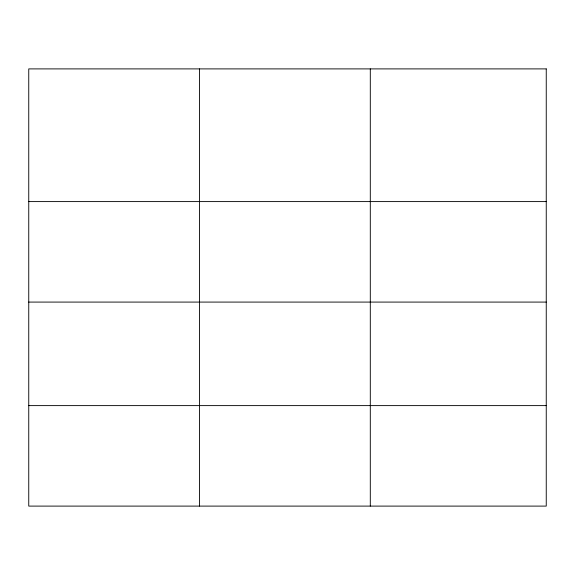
<?xml version="1.0" encoding="UTF-8"?>
<svg xmlns="http://www.w3.org/2000/svg" width="575" height="575" viewBox="0 0 575 575"><rect width="100%" height="100%" fill="white"/><g stroke="black" fill="none" stroke-linecap="round" stroke-linejoin="round"><path stroke-width="0.86" d="M28.75 201.595L546.25 201.595M28.75 302.083L546.25 302.083M28.75 405.612L546.25 405.612M370.3 68.899L370.3 506.101M199.525 68.899L199.525 506.101M546.25 68.899L28.75 68.899L28.75 506.101L546.25 506.101L546.25 68.899"/></g></svg>
